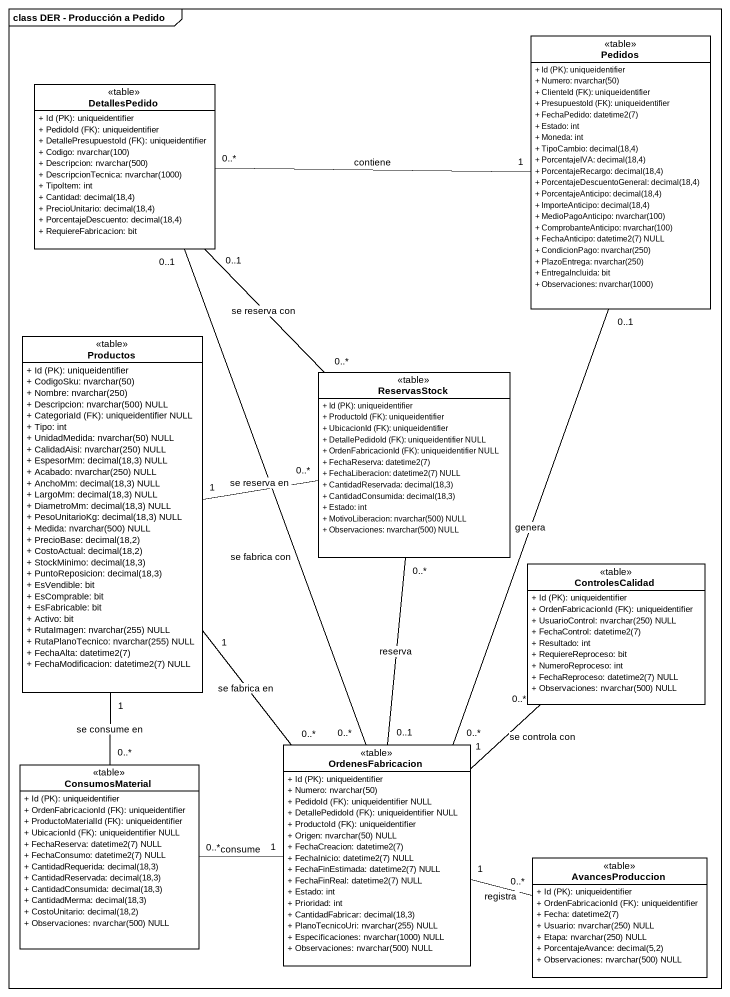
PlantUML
@startuml
mainframe class DER - Producción a Pedido
hide circle
hide empty members
skinparam classAttributeIconSize 0
class Pedidos <<table>> {
  {field} + Id (PK): uniqueidentifier
  {field} + Numero: nvarchar(50)
  {field} + ClienteId (FK): uniqueidentifier
  {field} + PresupuestoId (FK): uniqueidentifier
  {field} + FechaPedido: datetime2(7)
  + Estado: int
  + Moneda: int
  {field} + TipoCambio: decimal(18,4)
  {field} + PorcentajeIVA: decimal(18,4)
  {field} + PorcentajeRecargo: decimal(18,4)
  {field} + PorcentajeDescuentoGeneral: decimal(18,4)
  {field} + PorcentajeAnticipo: decimal(18,4)
  {field} + ImporteAnticipo: decimal(18,4)
  {field} + MedioPagoAnticipo: nvarchar(100)
  {field} + ComprobanteAnticipo: nvarchar(100)
  {field} + FechaAnticipo: datetime2(7) NULL
  {field} + CondicionPago: nvarchar(250)
  {field} + PlazoEntrega: nvarchar(250)
  + EntregaIncluida: bit
  {field} + Observaciones: nvarchar(1000)
}
class DetallesPedido <<table>> {
  {field} + Id (PK): uniqueidentifier
  {field} + PedidoId (FK): uniqueidentifier
  {field} + DetallePresupuestoId (FK): uniqueidentifier
  {field} + Codigo: nvarchar(100)
  {field} + Descripcion: nvarchar(500)
  {field} + DescripcionTecnica: nvarchar(1000)
  + TipoItem: int
  {field} + Cantidad: decimal(18,4)
  {field} + PrecioUnitario: decimal(18,4)
  {field} + PorcentajeDescuento: decimal(18,4)
  + RequiereFabricacion: bit
}
class Productos <<table>> {
  {field} + Id (PK): uniqueidentifier
  {field} + CodigoSku: nvarchar(50)
  {field} + Nombre: nvarchar(250)
  {field} + Descripcion: nvarchar(500) NULL
  {field} + CategoriaId (FK): uniqueidentifier NULL
  + Tipo: int
  {field} + UnidadMedida: nvarchar(50) NULL
  {field} + CalidadAisi: nvarchar(250) NULL
  {field} + EspesorMm: decimal(18,3) NULL
  {field} + Acabado: nvarchar(250) NULL
  {field} + AnchoMm: decimal(18,3) NULL
  {field} + LargoMm: decimal(18,3) NULL
  {field} + DiametroMm: decimal(18,3) NULL
  {field} + PesoUnitarioKg: decimal(18,3) NULL
  {field} + Medida: nvarchar(500) NULL
  {field} + PrecioBase: decimal(18,2)
  {field} + CostoActual: decimal(18,2)
  {field} + StockMinimo: decimal(18,3)
  {field} + PuntoReposicion: decimal(18,3)
  + EsVendible: bit
  + EsComprable: bit
  + EsFabricable: bit
  + Activo: bit
  {field} + RutaImagen: nvarchar(255) NULL
  {field} + RutaPlanoTecnico: nvarchar(255) NULL
  {field} + FechaAlta: datetime2(7)
  {field} + FechaModificacion: datetime2(7) NULL
}
class ReservasStock <<table>> {
  {field} + Id (PK): uniqueidentifier
  {field} + ProductoId (FK): uniqueidentifier
  {field} + UbicacionId (FK): uniqueidentifier
  {field} + DetallePedidoId (FK): uniqueidentifier NULL
  {field} + OrdenFabricacionId (FK): uniqueidentifier NULL
  {field} + FechaReserva: datetime2(7)
  {field} + FechaLiberacion: datetime2(7) NULL
  {field} + CantidadReservada: decimal(18,3)
  {field} + CantidadConsumida: decimal(18,3)
  + Estado: int
  {field} + MotivoLiberacion: nvarchar(500) NULL
  {field} + Observaciones: nvarchar(500) NULL
}
class ControlesCalidad <<table>> {
  {field} + Id (PK): uniqueidentifier
  {field} + OrdenFabricacionId (FK): uniqueidentifier
  {field} + UsuarioControl: nvarchar(250) NULL
  {field} + FechaControl: datetime2(7)
  + Resultado: int
  + RequiereReproceso: bit
  + NumeroReproceso: int
  {field} + FechaReproceso: datetime2(7) NULL
  {field} + Observaciones: nvarchar(500) NULL
}
class OrdenesFabricacion <<table>> {
  {field} + Id (PK): uniqueidentifier
  {field} + Numero: nvarchar(50)
  {field} + PedidoId (FK): uniqueidentifier NULL
  {field} + DetallePedidoId (FK): uniqueidentifier NULL
  {field} + ProductoId (FK): uniqueidentifier
  {field} + Origen: nvarchar(50) NULL
  {field} + FechaCreacion: datetime2(7)
  {field} + FechaInicio: datetime2(7) NULL
  {field} + FechaFinEstimada: datetime2(7) NULL
  {field} + FechaFinReal: datetime2(7) NULL
  + Estado: int
  + Prioridad: int
  {field} + CantidadFabricar: decimal(18,3)
  {field} + PlanoTecnicoUri: nvarchar(255) NULL
  {field} + Especificaciones: nvarchar(1000) NULL
  {field} + Observaciones: nvarchar(500) NULL
}
class ConsumosMaterial <<table>> {
  {field} + Id (PK): uniqueidentifier
  {field} + OrdenFabricacionId (FK): uniqueidentifier
  {field} + ProductoMaterialId (FK): uniqueidentifier
  {field} + UbicacionId (FK): uniqueidentifier NULL
  {field} + FechaReserva: datetime2(7) NULL
  {field} + FechaConsumo: datetime2(7) NULL
  {field} + CantidadRequerida: decimal(18,3)
  {field} + CantidadReservada: decimal(18,3)
  {field} + CantidadConsumida: decimal(18,3)
  {field} + CantidadMerma: decimal(18,3)
  {field} + CostoUnitario: decimal(18,2)
  {field} + Observaciones: nvarchar(500) NULL
}
class AvancesProduccion <<table>> {
  {field} + Id (PK): uniqueidentifier
  {field} + OrdenFabricacionId (FK): uniqueidentifier
  {field} + Fecha: datetime2(7)
  {field} + Usuario: nvarchar(250) NULL
  {field} + Etapa: nvarchar(250) NULL
  {field} + PorcentajeAvance: decimal(5,2)
  {field} + Observaciones: nvarchar(500) NULL
}
DetallesPedido "0..*" -right- "1" Pedidos : contiene
ReservasStock "0..*" -up- "0..1" DetallesPedido : se reserva con
ReservasStock "0..*" -left- "1" Productos : se reserva en
ReservasStock "0..*" -- "0..1" OrdenesFabricacion : reserva
ControlesCalidad "0..*" -- "1" OrdenesFabricacion : se controla con
OrdenesFabricacion "0..*" -up- "0..1" Pedidos : genera
OrdenesFabricacion "0..*" -up- "0..1" DetallesPedido : se fabrica con
OrdenesFabricacion "0..*" -up- "1" Productos : se fabrica en
ConsumosMaterial "0..*" -up- "1" Productos : se consume en
ConsumosMaterial "0..*" -right- "1" OrdenesFabricacion : consume
AvancesProduccion "0..*" -left- "1" OrdenesFabricacion : registra
@enduml
